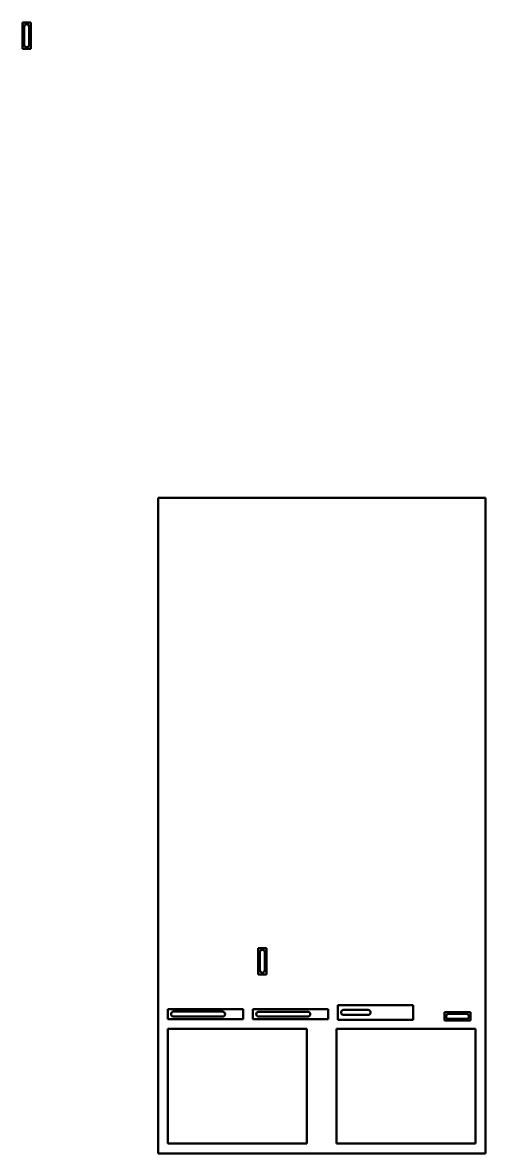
# Model space of a CAD drawing. Header units: millimetres. Extents: x 101 to 384, y 9 to 699.
import ezdxf

# ---------------------------------------------------------------- set-up
doc = ezdxf.new("R2010")
doc.units = ezdxf.units.MM
doc.layers.add('Visible (ISO)', color=7, linetype='Continuous', lineweight=50)

msp = doc.modelspace()

# ---------------------------------------------------------------- linework, layer by layer
at = {"layer": 'Visible (ISO)'}
for p, q in [((101.07, 699.06), (101.07, 683.06)), ((106.07, 699.06), (101.07, 699.06)), ((106.07, 683.06), (106.07, 699.06)), ((102.07, 685.56), (102.07, 696.56)), ((105.07, 696.56), (105.07, 685.56)), ((101.07, 683.06), (106.07, 683.06)), ((183.84, 409.18), (183.84, 9.18)), ((383.84, 409.18), (183.84, 409.18)), ((383.84, 9.18), (383.84, 409.18)), ((245.06, 134.41), (245.06, 118.41)), ((250.06, 134.41), (245.06, 134.41)), ((246.06, 120.91), (246.06, 131.91)), ((249.06, 131.91), (249.06, 120.91)), ((250.06, 118.41), (250.06, 134.41)), ((245.06, 118.41), (250.06, 118.41)), ((235.81, 97.15), (189.81, 97.15)), ((189.81, 97.15), (189.81, 91.15)), ((235.81, 91.15), (235.81, 97.15)), ((287.8, 97.13), (241.8, 97.13)), ((241.8, 97.13), (241.8, 91.13)), ((287.8, 91.13), (287.8, 97.13)), ((339.66, 99.66), (293.66, 99.66)), ((293.66, 99.66), (293.66, 90.66)), ((297.16, 96.66), (312.16, 96.66)), ((339.66, 90.66), (339.66, 99.66)), ((189.81, 91.15), (235.81, 91.15)), ((193.31, 95.65), (223.31, 95.65)), ((223.31, 92.65), (193.31, 92.65)), ((241.8, 91.13), (287.8, 91.13)), ((245.3, 95.63), (275.3, 95.63)), ((275.3, 92.63), (245.3, 92.63)), ((293.66, 90.66), (339.66, 90.66)), ((312.16, 93.66), (297.16, 93.66)), ((358.79, 95.25), (374.79, 95.25)), ((358.79, 90.25), (358.79, 95.25)), ((374.79, 90.25), (358.79, 90.25)), ((361.29, 94.25), (372.29, 94.25)), ((372.29, 91.25), (361.29, 91.25)), ((374.79, 95.25), (374.79, 90.25)), ((189.81, 85.15), (189.81, 15.15)), ((274.81, 85.15), (189.81, 85.15)), ((274.81, 15.15), (274.81, 85.15)), ((377.85, 85.18), (292.85, 85.18)), ((292.85, 85.18), (292.85, 15.18)), ((377.85, 15.18), (377.85, 85.18)), ((189.81, 15.15), (274.81, 15.15)), ((292.85, 15.18), (377.85, 15.18)), ((183.84, 9.18), (383.84, 9.18))]:
    msp.add_line(p, q, dxfattribs=at)
for centre, start, end in [((103.57, 696.56), 0, 180), ((103.57, 685.56), 180, 0), ((247.56, 131.91), 0, 180), ((247.56, 120.91), 180, 0), ((297.16, 95.16), 90, 270), ((312.16, 95.16), 270, 90), ((193.31, 94.15), 90, 270), ((223.31, 94.15), 270, 90), ((245.3, 94.13), 90, 270), ((275.3, 94.13), 270, 90), ((361.29, 92.75), 90, 270), ((372.29, 92.75), 270, 90)]:
    msp.add_arc(centre, 1.5, start, end, dxfattribs=at)

doc.saveas('drawing.dxf')
